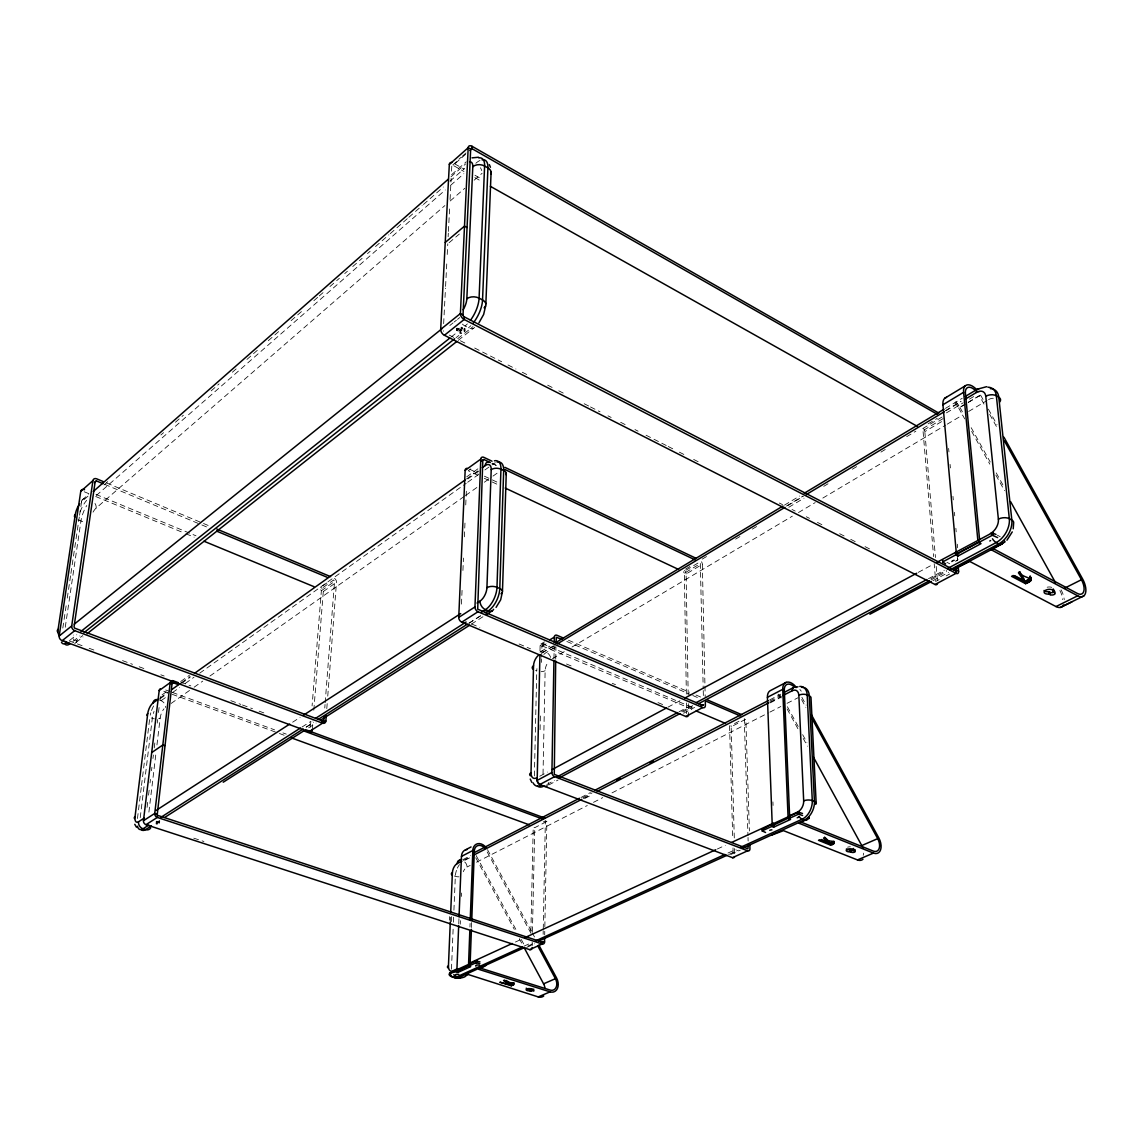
<?xml version="1.0" encoding="UTF-8"?>
<svg xmlns="http://www.w3.org/2000/svg" width="1143" height="1143" viewBox="0 0 1143 1143"><rect width="100%" height="100%" fill="white"/><g stroke="black" fill="none" stroke-linecap="round" stroke-linejoin="round"><path stroke-width="0.75" stroke-dasharray="5 3.75" d="M553.969 658.482L554.198 646.009M555.727 659.225L555.955 646.752M543.154 934.36L543.211 930.816M543.254 929.045L545.354 820.917L546.854 821.46L544.782 929.559M544.682 934.874L544.754 931.331M540.082 729.705L540.425 713.761M541.511 662.397L541.596 658.854M541.625 657.082L541.925 646.109L545.668 643.738M543.025 774.011L545.125 670.67A8.973 4.886 -67.3 0 1 547.583 663.011M530.895 931.245L533.238 827.146L534.738 827.689L546.854 821.46A2.9 2.043 62.9 0 0 546.697 820.403M534.381 775.926L536.753 670.97A14.973 8.115 -67.3 0 1 536.939 668.641M532.124 945.861L532.195 942.332M532.424 931.745L534.738 827.689M539.996 651.024L540.11 645.709A3.372 2.272 58.9 0 1 542.782 643.909L694.53 708.403M469.959 927.03L470.087 923.458M471.488 927.516L471.673 922.187M458.757 923.715L458.972 918.4M460.258 924.201L460.4 920.658M461.458 896.426L461.586 893.026M461.472 604.118L462.158 588.174M462.929 570.471L463.458 558.07M464.372 536.824L464.987 522.665M465.744 504.949L466.344 490.79M449.47 920.201L449.628 916.643M450.285 922.244L450.571 915.343M451.414 921.558L451.642 916.415M451.471 969.178L453.2 927.387M453.414 922.215L453.628 917.072M453.914 910.228L455.328 876.31A12.487 6.715 -71.1 0 1 456.571 870.137M443.655 323.64L445.484 288.165M445.584 286.393L446.87 261.561M447.227 254.475L447.785 243.83M448.142 236.73L448.327 233.186M448.413 231.415L449.699 206.612M450.071 199.511L451.156 178.251M451.528 171.164L451.799 165.835M324.769 708.003L325.041 704.488M325.169 702.716L334.556 581.387L333.656 579.987L320.483 589.359L321.369 590.745L312.082 705.917M326.798 708.603L327.212 703.259M327.755 696.144L336.499 582.201A3.543 2.557 54.1 0 0 333.813 577.987L331.599 579.558M310.367 727.177L310.796 721.862M312.239 729.691L312.953 720.847M313.811 710.217L323.312 591.545A3.515 2.557 54 0 0 320.64 587.373M148.904 812.13L155.934 753.437M156.948 744.965L160.163 718.061A8.572 3.515 -69.5 0 1 164.02 708.803M140.232 817.616L152.319 718.318A14.316 5.829 -69.5 0 1 154.048 711.389M147.076 807.372L147.704 802.129M148.547 795.157L149.176 789.913M150.019 782.926L150.447 779.44M151.49 770.711L151.919 767.224M152.962 758.495L153.376 754.994M154.234 747.936L154.876 742.621M157.22 723.119L157.648 719.576M158.491 712.489L159.134 707.174M159.991 700.087L160.42 696.544M137.46 818.531L141.303 787.127M141.518 785.398L149.833 717.433L152.319 718.318A5.772 2.643 6.4 0 0 154.434 718.847M62.822 628.064L66.223 605.147M67.266 598.103L70.666 575.186M70.923 573.415L79.296 517.007M79.567 515.25L81.91 499.391M65.251 627.25L80.953 520.979A16.688 5.915 -67.7 0 1 86.739 505.506M452.842 164.921L458.057 160.306M458.957 159.22L461.315 157.134M462.486 156.091L466.044 152.948M465.644 154.276L453.099 165.364L463.972 171.479M82.11 500.062L88.74 494.233M451.599 174.693L466.23 161.806M87.968 496.176L81.353 502.006A6.787 5.129 46.3 0 1 85.768 498.391M451.014 176.765L465.615 163.935M103.999 484.946L109.299 480.289M160.906 434.969L163.549 432.654M175.436 422.224L183.366 415.266M211.155 390.863L219.113 383.877M232.372 372.232L237.687 367.575M246.959 359.416L257.575 350.101M268.291 340.7L279.021 331.284M291.094 320.683L301.823 311.267M313.882 300.666L317.911 297.137M319.254 295.951L324.612 291.251M329.97 286.536L335.328 281.835M336.671 280.664L339.357 278.306M344.715 273.606L347.386 271.248M352.744 266.548L358.102 261.847M359.445 260.675L362.117 258.318M367.474 253.617L370.161 251.26M375.518 246.559L388.906 234.801M390.249 233.629L395.607 228.929M396.935 227.757L407.537 218.442M408.865 217.284L414.166 212.627M415.495 211.455L422.124 205.64M423.453 204.468L428.754 199.811M430.082 198.653L443.341 187.009M449.985 181.18L464.572 168.378M96.355 495.476L445.299 189.981M450.599 185.337L463.872 173.722M93.054 512.135A9.987 3.572 -67.7 0 1 96.141 508.064L444.856 205.597M450.185 200.982L464.815 188.281M474.145 180.194L482.132 173.265M449.07 242.745L459.343 234.044M449.828 325.498L453.114 322.855M454.214 321.983L456.4 320.226M457.5 319.34L459.715 317.568M69.809 640.294L76.795 634.751M451.214 336.999L458.129 331.499M72.909 641.437L79.896 635.908M456.057 337.656L458.829 335.471M74.724 643.523A6.972 5.544 48 0 0 77.138 639.98L82.725 635.551M457.729 338.699L472.959 326.641M76.11 642.423L83.053 636.937M458.214 340.357L473.502 328.27M470.83 468.873L468.244 470.73L477.888 475.245M162.063 694.858L167.807 690.743M180.737 681.485L189.367 675.313M466.701 476.831L478.26 468.573M160.149 697.902L167.292 692.787M181.594 682.571L190.181 676.427M466.501 478.96L477.988 470.759M160.006 698.787L167.164 693.672M181.466 683.457L190.052 677.328M467.844 478.946L479.331 470.73M165.349 697.644L161.049 700.702A14.316 5.829 -69.5 0 0 159.777 701.788M172.507 692.544L179.68 687.443M185.409 683.357L193.996 677.227M199.725 673.156L466.23 483.275M467.673 482.246L479.16 474.059M484.903 469.959L493.533 463.815A17.288 8.515 -65.1 0 1 495.362 462.729M322.826 585.816L329.398 581.13M321.369 590.745L334.556 581.387M323.312 591.545L336.499 582.201M171.15 703.431L192.696 688.215M194.124 687.2L202.74 681.114M209.926 676.042L464.172 496.462M465.615 495.448L477.131 487.304M484.332 482.217L491.533 477.131M492.976 476.117L498.734 472.045M292.637 722.19L300.109 717.361M302.066 727.005L311.053 721.262M306.267 727.048L312.253 723.219M468.916 623.221L480.817 615.62M306.124 727.177L313.611 722.39M468.801 623.335L480.717 615.72M308.681 727.777L316.111 723.033M471.345 624.135L483.332 616.506M540.925 643.98L544.468 641.837M540.11 645.709L544.84 642.852M541.853 646.452L547.468 642.995M540.796 651.581L549.854 646.124M784.498 505.106L799.657 496.005M945.49 408.351L962.22 398.293M553.112 646.052L544.097 651.453A14.988 8.115 -67.3 0 0 542.468 652.624M786.441 506.035L803.158 495.991M945.532 410.566L960.82 401.393M542.354 652.867L554.369 645.666M787.97 505.52L803.2 496.391M945.804 410.851L961.106 401.664M555.427 647.038L546.425 652.424A14.973 8.115 -67.3 0 0 543.182 655.139M685.557 569.1L691.629 565.471M702.245 559.113L708.317 555.469M735.621 539.125L741.678 535.481M752.323 529.109L758.409 525.466M788.827 507.249L804.043 498.148M823.746 486.346L829.775 482.732M852.349 469.216L858.379 465.601M880.953 452.085L886.968 448.47M906.685 436.669L915.857 431.182M928.087 423.853L937.26 418.367M946.433 412.866L963.249 402.793M969.364 399.136L975.479 395.478M686.143 570.128L699.673 562.027L700.302 562.627L703.202 688.786M942.089 417.009L922.03 429.011L923.015 430.597L933.602 556.598M954.819 402.879A12.116 6.272 59.2 0 1 958.691 407.994L965.521 403.908M968.278 402.265L979.322 395.664L984.509 405.022M955.762 401.707A14.816 7.658 59.2 0 1 959.963 407.422L965.421 404.151M968.164 402.522L980.58 395.107A14.945 7.601 59.2 0 0 978.608 392.035M686.357 694.058L684.357 573.157L700.573 563.47M943.089 418.609L923.015 430.597L924.83 431.611L935.46 557.555M688.186 694.83L686.114 573.986L702.345 564.313A3.6 2.229 59.2 0 0 701.516 561.784M941.532 421.653L924.83 431.611A3.972 2.1 59.2 0 0 922.901 427.682M552.44 658.654L564.485 651.51M572 647.038L792.342 516.165M798.443 512.55L815.202 502.591M822.831 498.062L945.675 425.096M947.204 424.182L962.52 415.08M968.65 411.451L987.038 400.521M539.753 776.226L547.497 772.054M667.898 707.203L680.228 700.573M918.243 572.372L932.388 564.771M679.056 711.775L689.858 706.003M928.502 578.672L944.247 570.271M681.714 711.517L692.729 705.645M930.773 578.758L946.49 570.386M546.84 784.512L554.612 780.369M683.043 711.975L692.315 707.046M931.016 579.944L946.761 571.557M548.711 784.998L558.113 779.997M683.614 713.261L694.63 707.403M932.859 580.73L948.59 572.372M939.175 579.601L935.688 581.444L934.202 563.699M946.161 575.886L949.676 574.015M581.001 797.457L590.402 792.585M769.739 699.859L780.74 694.172M462.872 859.65L470.716 855.593M582.83 797.685L592.088 792.913M769.753 701.145L780.626 695.515M463.444 860.393L469.73 857.15M583.359 798.514L591.074 794.528M770.453 701.973L781.355 696.358M469.559 857.907L463.272 861.15A4.972 3.658 63.4 0 1 467.03 867.037A7.487 4.029 -71.1 0 0 463.286 871.695M584.845 798.457L592.56 794.485M770.268 702.845L781.155 697.23M543.325 821.96L545.354 820.917M734.492 723.59L741.836 719.819M734.292 837.948L731.177 726.734L745.822 719.204L749.394 830.975M467.03 867.037L470.187 865.422M476.474 862.208L587.288 805.529M593.474 802.357L602.747 797.614M612.019 792.871L768.367 712.903M769.925 712.103L780.826 706.517M787.056 703.331L797.971 697.759M957.191 560.584L955.434 561.27M515.407 942.032L520.194 939.817M717.333 849.006L725.305 845.334M524.094 946.118L530.581 943.175M727.948 853.035L736.092 849.349M527.852 946.047L534.252 943.132M728.634 854.535L738.221 850.163M526.566 947.49L534.667 943.804M730.648 854.564L740.264 850.192M542.125 645.881L694.558 710.289M193.767 838.162L203.94 841.491M454.342 875.981L455.328 876.31A4.958 2.029 2.2 0 0 459 876.824M159.82 700.259L161.049 700.702A5.715 4.529 52.7 0 1 165.406 707.488M163.778 691.244L170.478 693.687M172.164 694.301L277.749 732.892M279.435 733.506L284.45 735.349M165.678 689.972L170.707 691.815M172.379 692.429L274.563 729.834M282.95 732.906L286.293 734.135M69.18 640.894L82.51 645.824M89.168 648.295L94.169 650.138M122.501 660.611L132.502 664.312M139.16 666.783L144.161 668.626M160.82 674.799L164.163 676.027M180.823 682.185L190.824 685.886M230.815 700.673L240.816 704.374M242.473 704.988L252.474 708.689M259.132 711.16L264.133 713.003M77.995 519.794L80.953 520.979A6.801 3.572 9 0 0 83.453 521.694M96.012 494.433L196.024 535.81M84.225 491.761L89.154 493.79M95.712 496.505L184.309 533.095M185.952 533.781L194.153 537.167M535.581 670.484L536.753 670.97M104.699 484.375L200.239 524.266M201.882 524.966L206.826 527.023M106.642 482.989L208.698 525.666M471.688 624.007L479.86 627.45M519.079 643.995L530.523 648.824M566.485 663.997L571.386 666.055M612.234 683.3L615.505 684.671M657.997 702.602L662.911 704.659M566.814 641.466L691.144 694.815M692.772 695.515L699.316 698.33M568.471 640.223L689.472 692.229M696.016 695.03L700.916 697.144M484.303 478.274L498.762 485.046M469.944 469.373L477.974 473.145M484.389 476.174L498.834 482.96M492.176 463.172L493.533 463.815A6.901 4.529 55 0 1 495.591 465.23M491.933 463.329L496.762 465.615M449.299 335.113L454.057 337.528M460.4 340.757L466.744 343.986M474.688 348.029L481.032 351.258M482.617 352.058L501.663 361.745M508.006 364.974L515.936 369.018M522.28 372.247L527.052 374.661M547.668 385.162L552.44 387.591M558.784 390.82L563.542 393.235M584.173 403.736L588.931 406.151M590.517 406.965L600.032 411.809M607.976 415.838L611.148 417.452M620.663 422.296L625.421 424.725M634.951 429.568L638.123 431.182M646.052 435.212L652.396 438.441M653.996 439.255L666.683 445.713M668.269 446.513L673.027 448.942M679.385 452.171L684.143 454.585M693.658 459.429L698.416 461.858M779.34 503.02L782.526 504.634M792.042 509.478L795.214 511.092M806.315 516.75L809.501 518.365M817.431 522.394L823.774 525.637M839.648 533.71L844.406 536.124M850.749 539.353L855.507 541.782M865.037 546.625L869.794 549.04M462.415 324.098A8.815 5.544 52.5 0 0 465.044 325.998L468.516 327.77A8.801 5.529 52.5 0 0 475.088 326.812M946.89 562.299L949.719 563.77M997.396 535.21L1000.225 536.739M474.845 177.594L481.046 181.08M454.771 163.906L464.087 169.135M474.945 175.25L481.16 178.751M683.457 571.729L684.357 573.157M957.548 558.527L958.005 559.799M980.58 395.107L984.037 401.336M988.352 409.123L997.01 424.71M989.695 414.38L997.496 428.411M959.963 407.422L962.549 412.109M971.193 427.696L990.195 461.986M996.239 472.888L1003.154 485.361M958.691 407.994L964.735 418.909M971.664 431.397L989.824 464.158M995.867 475.074L1004.526 490.676M801.9 697.33L806.158 705.145M801.6 699.559L805.886 707.374M787.398 706.717L798.414 726.891M802.657 734.649L806.901 742.393M787.098 708.946L798.971 730.677M803.215 738.435L807.458 746.193M487.518 849.678L531.295 931.016M532.138 932.574L534.667 937.274M487.189 851.921L531.824 934.86M476.145 855.55L517.122 931.745M521.308 939.517L523.808 944.175M475.788 857.779L514.293 929.345M519.308 938.689L522.665 944.904M729.563 725.705L732.749 839.105M948.619 448.413L948.947 451.956M950.076 464.387L950.39 467.93M952.976 496.333L953.291 499.877M954.419 512.293L954.748 515.85M955.862 528.266L956.191 531.824M957.32 544.239L957.634 547.783M957.334 557.141L957.648 560.67M936.217 566.428L937.56 582.401M772.925 801.915L773.068 805.444M744.279 718.547L747.965 835.676M748.022 837.462L748.136 841.005M734.578 848.549L734.778 855.607M733.006 847.935L733.192 855.007M702.345 564.313L704.917 684.286M704.96 686.043L705.188 696.63M703.245 690.543L703.359 695.844M688.329 703.717L688.515 714.389M686.514 702.945L686.686 713.618M470.83 325.684A21.903 9.93 -63.5 0 1 468.516 327.77M467.358 323.898A21.931 9.901 -63.5 0 1 465.044 325.998M77.138 639.98A10.316 3.786 -68.8 0 1 73.452 635.037M94.983 503.449A6.787 5.115 46.4 0 1 96.141 508.064M480.389 167.735A8.487 5.015 51.1 0 1 481.732 170.578M475.817 163.263A21.246 9.101 -62.4 0 1 480.117 160.406M80.096 511.921A16.702 5.901 -67.7 0 1 86.654 500.348M443.37 331.284A1.643 1.043 52.2 0 1 443.298 330.727M160.163 718.061A5.772 2.643 6.4 0 1 158.677 718.704M150.219 715.189A14.33 5.829 -69.5 0 1 150.79 712.846M151.562 710.503A14.33 5.829 -69.5 0 1 154.762 704.059M684.443 570.414A3.572 2.229 59.2 0 1 686.114 573.986M956.205 560.299A3.329 1.729 -5.6 0 1 957.091 560.527M1047.159 587.216A4.701 2.357 -6.7 0 1 1051.746 587.373M1059.861 590.531A12.216 6.301 62 0 1 1062.49 599.604M1061.047 589.802A14.916 7.701 62 0 1 1064.219 599.761M548.626 782.455A6.172 4.315 61.9 0 1 548.226 784.427M545.125 670.67A5.972 2.943 1.2 0 1 541.125 671.684M988.566 399.621A11.187 7.101 -57.3 0 1 993.71 398.35M550.626 657.425A5.972 4.043 59.2 0 0 546.425 652.424L544.097 651.453A5.986 4.058 59.1 0 0 539.753 652.839M730.963 725.605A3.172 2.015 62.3 0 1 731.177 726.734M457.371 868.137A12.487 6.715 -71.1 0 1 459.472 864.594M799.857 689.515A5.844 3.558 62.2 0 1 801.257 691.215M847.62 847.177A3.686 1.529 -2.4 0 1 850.378 846.806M863.622 853.149A9.844 6.001 65.3 0 1 863.208 855.293M777.983 694.087A9.744 6.001 62.2 0 1 781.155 698.073"/><path stroke-width="1.5" d="M749.837 845.177L749.951 848.72A3.315 2.129 64.9 0 1 747.665 850.806L554.569 776.668A3.515 2.443 61.9 0 1 551.912 772.482L553.941 660.268M554.255 642.452L554.355 637.108A3.386 2.272 58.9 0 1 557.027 635.308L563.57 638.123M555.698 660.997L554.269 774.354L747.908 848.835L748.251 844.563M556.012 643.195L556.37 637.28L561.899 639.366M178.137 684.571L173.122 682.714L172.079 683.314L157.177 815.202L542.225 942.132L542.182 943.989L529.709 949.647L146.004 824.675A3.329 2.729 56 0 1 143.461 820.703L159.191 690.543A3.229 2.543 52.4 0 1 160.249 688.843M178.365 682.685L173.35 680.828A3.258 2.557 52.5 0 0 170.193 682.614L154.734 813.43A3.358 2.743 56.1 0 0 157.305 817.431L542.182 943.989A3 2.157 66.2 0 0 544.554 941.961L544.625 938.417M530.038 990.852A3.143 1.143 1.3 0 1 526.151 989.838A3.143 1.143 1.3 0 1 529.066 988.581A3.143 1.143 1.3 0 1 532.395 989.838L534.052 990.795L530.038 990.852L530.066 989.081A3.143 1.143 1.3 0 1 526.237 988.166M531.009 991.167L531.052 989.381L530.066 989.081M747.665 850.806L732.477 857.679L539.825 784.541A3.486 2.443 61.9 0 1 537.181 780.398L539.925 654.568M530.423 775.811A6.144 2.772 1.3 0 1 531.024 772.754L533.524 665.84A9.001 4.858 -67.3 0 1 539.353 654.668M506.106 980.408L509.864 982.866L509.821 984.652L499.848 982.194L511.321 985.78L513.65 984.695L513.793 982.837M511.321 985.78L511.364 983.994L513.693 982.909M512.364 985.323L512.421 983.537M512.521 985.252L512.578 983.466M512.878 985.095L512.921 983.309M513.05 985.023L513.093 983.237M513.307 984.909L513.536 983.009M502.477 591.102L506.263 473.202M538.867 945.09L556.555 977.937A10.43 7.501 67.4 0 1 557.398 988.566A10.43 7.501 67.4 0 1 550.083 991.853L478.96 969.407L486.075 965.364M477.045 603.033L480.017 601.104A10.716 5.429 -66.7 0 0 486.918 587.688L491.219 469.63A10.401 5.086 -65.1 0 0 485.175 465.615L482.303 467.673M476.017 960.949L468.944 964.206L468.887 966.021L475.959 962.777L476.017 960.949L479.989 961.906M479.931 963.72L476.86 962.749L476.931 960.934M468.887 966.021L470.673 966.592L458.229 972.293L456.443 971.736C437.14 975.079 463.529 981.951 466.615 974.908L466.644 974.307M543.739 995.996A10.373 7.501 67.5 0 1 538.224 996.91L467.544 974.293M469.83 930.588L468.559 964.392L456.9 969.764L458.686 925.487M470.23 919.901L472.831 850.506A10.33 7.515 63.2 0 1 477.645 843.705A10.33 7.515 63.2 0 1 486.146 847.592M470.087 964.878L471.416 929.302M471.745 920.401L474.316 851.035A8.458 6.144 63.2 0 1 478.174 845.491A8.458 6.144 63.2 0 1 485.075 848.463M485.861 303.767L491.104 171.864M705.302 701.916L705.374 705.445A3.743 2.386 61.7 0 1 702.688 707.56L478.017 611.734A4.029 2.772 57.2 0 1 474.959 606.933L480.789 459.1A3.886 2.543 54.7 0 1 483.96 457.386L492.019 461.215M455.671 974.765L455.643 975.365A2.229 0.829 2 0 1 456.171 974.436A2.229 0.829 2 0 1 458.786 974.408M456.443 971.736L456.514 969.936L458.3 970.493L469.187 965.492M459.043 916.629L461.458 856.407A10.273 7.515 63.3 0 1 467.23 849.492M458.229 972.293L458.3 970.493M448.127 967.95A5.072 1.886 2.1 0 1 448.442 965.864L450.285 922.244M450.728 911.914L452.385 872.752A7.501 4.015 -71.1 0 1 457.157 863.622A4.972 3.658 63.3 0 1 459.772 860.279M449.513 974.922L449.585 973.122L456.514 969.936M449.628 975.25L449.585 973.122M702.688 707.56L685.829 716.49L461.786 622.149A3.986 2.772 57.2 0 1 458.743 617.391L465.158 470.359A3.843 2.557 54.6 0 1 467.158 468.316M956.42 566.742L956.248 571.071L464.272 316.882A1.672 1.043 52.4 0 1 463.029 314.911L470.673 149.133L468.187 147.718L449.328 164.449L440.684 329.398A4.943 3.143 52.2 0 0 444.398 335.27L935.045 584.487A4.143 2.286 61.2 0 0 937.46 583.63M464.272 316.882L464.158 319.483L444.398 335.27M958.12 565.956L958.606 571.243A4.186 2.272 61.2 0 1 956.105 573.329L464.158 319.483A5.001 3.143 52.4 0 1 460.4 313.553L468.187 147.718A4.801 2.815 50.9 0 1 472.088 146.318L471.973 148.661L469.859 150.533M463.172 309.782A13.187 5.915 -63.6 0 0 466.83 298.794L472.802 166.721A12.787 5.429 -62.4 0 0 470.002 161.806M461.372 327.541L462.472 328.67M1013.212 528.823L1013.641 522.923A7.772 4.115 -6.7 0 0 1011.826 520.065L998.782 397.235A18.688 11.816 -57.4 0 0 990.352 388.649M103.041 483.689L96.455 480.946L95.183 481.517L74.052 626.821L74.624 628.136L322.712 721.004L323.712 720.69L324.083 716.79M103.341 481.617L96.755 478.86A3.858 2.886 46.2 0 0 92.94 480.574L80.739 491.419L59.179 636.008A3.943 3.143 47.7 0 0 62.179 640.68L308.953 731.791L322.555 723.162A3.658 2.757 57.1 0 0 325.841 721.062L326.255 715.718M456.986 330.284L457.129 328.727L456.986 330.284L459 328.57M157.534 815.402L157.305 817.431L146.004 824.675M173.35 680.828L173.122 682.714L171.279 684.043M134.474 818.531A5.929 2.472 5.9 0 1 135.045 816.702L147.733 713.618A8.615 3.486 -69.4 0 1 152.991 703.002A5.729 4.529 52.6 0 1 156.634 699.502M159.348 820.888L159.12 822.903L158.663 822.203M322.555 723.162L74.724 630.65A3.972 3.143 48 0 1 71.709 625.95L92.94 480.574M57.593 631.879A7.029 3.386 8.2 0 1 58.107 629.336L75.267 514.579A10.03 3.515 -67.7 0 1 79.796 503.734M502.263 592.545L500.663 599.818L496.062 607.39M485.632 305.938L483.646 314.454L478.96 322.797M544.554 941.961L542.225 942.132M1030.743 577.715L1025.357 581.358L1014.47 575.629M1024.328 581.344L1013.227 575.5L1011.598 576.343L1025.614 583.702C1040.216 577.372 1020.313 578.587 1020.199 571.9L1018.427 572.814L1024.328 581.344L1024.071 579.001L1019.156 571.886M1012.255 531.909L1006.954 540.21M464.287 329.37L464.644 328.655L464.529 331.256L464.529 330.498M94.398 482.76L96.455 480.946M93.255 491.519L448.37 179.108M445.241 242.459L464.501 226.128L467.058 227.514M59.179 636.008L71.709 625.95M440.684 329.398L460.4 313.553L463.029 314.911M74.224 624.207L441.855 328.813M62.179 640.68L74.724 630.65M80.967 631.422L449.828 338.099M459.515 330.398L462.286 328.198M84.082 632.579L454.671 338.757M87.225 633.636L456.829 341.457M833.847 841.448L828.218 840.862L824.817 837.548L823.517 838.119L829.218 843.591L829.104 841.591L824.56 837.205M829.218 843.591L819.702 839.819L818.517 840.348L830.518 845.12C835.276 844.834 834.976 839.691 830.404 843.105L821.417 839.534M513.65 984.695C513.993 980.965 505.292 984.28 504.506 980.122L503.534 980.551L509.821 984.652M1003.925 437.183L1082.621 578.987A15.045 7.644 62 0 1 1085.507 593.16A15.045 7.644 62 0 1 1077.706 595.803L991.138 549.726L1004.611 542.153L1004.683 541.025M159.191 690.543L170.193 682.614L172.079 683.314M465.158 470.359L480.789 459.1M481.26 461.386L483.889 459.5L490.318 462.558M152.991 703.002L158.72 698.916M171.579 689.715L180.165 683.585M194.467 673.37L465.058 479.989M151.69 752.594L162.82 744.979L164.735 745.65M793.285 686.157A9.816 5.986 62.1 0 0 784.298 690.058L789.67 817.516L773.54 825.16L771.668 824.417L762.281 829.204M811.287 714.504L878.781 837.862A12.13 7.315 65.2 0 1 880.581 849.863A12.13 7.315 65.2 0 1 873.466 853.078L799.228 823.317L809.044 818.102M135.045 816.702A8.873 3.658 -70.6 0 0 138.489 821.788L144.347 818.017M156.048 810.458L289.679 724.091M303.095 715.432L460.715 613.577M143.461 820.703L154.734 813.43L156.677 814.073M458.743 617.391L474.959 606.933M461.786 622.149L478.017 611.734M148.876 825.046L143.004 828.804A14.773 6.115 -70.6 0 1 137.417 826.26M160.591 817.531L300.566 727.962M315.539 718.375L466.101 622.035M480.974 612.519L485.446 609.662A17.817 9.087 -66.6 0 0 496.976 587.302L500.948 469.201A17.302 8.501 -65.1 0 0 494.405 460.8M151.447 825.889L145.575 829.632A14.759 6.129 -70.6 0 1 141.203 829.561M164.649 817.459L303.266 728.963M318.254 719.39L467.416 624.178M485.289 612.762L488.261 610.862A7.144 4.886 57.3 0 0 493.605 609.319M223.228 782.212L304.209 730.62M320.583 720.19L469.844 625.092M486.318 614.591L492.319 610.776M321.54 721.762L323.812 720.304M323.555 722.519L325.841 721.062M944.818 398.207L965.406 385.734M549.583 639.994L554.355 637.108M978.222 542.311L958.12 553.112L956.234 552.126L942.932 404.765L963.592 392.32A14.945 7.601 59.2 0 1 976.351 389.334M555.912 642.495L782.984 506.02M804.215 493.262L943.975 409.265M965.264 396.464L977.436 389.163L986.695 386.677M557.37 643.866L784.927 507.349M806.244 494.562L944.261 411.766M965.706 398.907L976.422 392.478A7.301 3.7 59.2 0 1 978.879 388.82M552.14 769.539L666.369 708.031M684.843 698.073L916.686 573.229M937.103 562.227L977.865 540.468L963.592 392.32M995.982 534.453L992.11 532.852L978.594 540.082L978.822 542.468L981.037 543.639L957.934 556.041L955.734 554.884L942.704 561.927L945.675 563.928M955.734 554.884L955.519 552.512L957.72 553.669L979.265 542.082M978.822 542.468L992.338 535.253L997.639 537.61M537.181 780.398L551.912 772.482M539.825 784.541L554.569 776.668M556.87 776.969L677.513 712.589M696.03 702.716L926.93 579.515M947.39 568.585L996.21 542.554A19.174 12.759 -59 0 0 1009.326 518.693L996.353 395.792A18.702 11.801 -57.4 0 0 987.923 387.22M559.27 777.883L679.956 713.618M698.487 703.759L929.445 580.787M949.904 569.886L998.725 543.897A7.587 3.986 61 0 0 1002.954 542.439M954.819 568.442L969.65 561.399L1055.989 606.562A14.916 7.701 62 0 0 1063.433 604.947M869.923 614.205L931.288 581.573M953.305 569.857L1002.082 543.925M700.716 706.174L703.545 704.674L702.645 705.374L477.703 609.176L482.817 460.072L483.889 459.5M935.045 584.487L956.105 573.329L955.905 570.971M786.184 682.357L770.896 690.329A11.916 7.344 62.2 0 0 767.41 697.316L772.197 824.174L773.797 824.817M465.415 849.892L471.059 846.949M767.41 697.316L782.741 689.358A12.002 7.315 62.1 0 1 787.056 682.128A12.002 7.315 62.1 0 1 796.042 687.086M461.458 856.407L472.831 850.506M458.443 860.822L461.601 859.193M474.188 852.678L579.43 798.257M595.103 790.156L768.167 700.673M783.884 692.544L793.299 687.657M616.806 780.14L619.977 778.497M650.053 762.967L653.21 761.338M457.157 863.622L461.872 861.193M474.445 854.707L581.816 799.314M597.246 791.342L768.896 702.774M782.912 695.544L792.242 690.729A5.844 3.558 62.2 0 1 796.185 687.486A14.63 9.315 -65.7 0 1 797.985 686.757M1060.447 607.419L1083.864 595.86M1064.162 588.388L1081.449 579.715L1004.411 440.898M1055.989 606.562L1077.706 595.803M1062.176 606.576L1071.905 601.89M457.557 968.678L452.728 970.907A7.715 4.186 -72.7 0 1 448.442 965.864M468.83 963.478L512.221 943.489M524.98 937.617L715.747 849.735M731.677 842.391L773.482 823.131M789.57 815.731L797.614 812.016A9.03 5.901 -68 0 0 803.686 800.886L798.843 695.215A8.787 5.586 -65.7 0 0 792.242 690.729M772.197 824.174L788.056 816.874L789.67 817.516M802.515 813.459L798.228 812.202L788.584 816.631L788.67 818.674L790.556 819.417L773.625 827.189L771.739 826.446L762.181 830.875L765.553 832.49M468.63 965.549L458.429 970.236L456.9 969.764M788.67 818.674L798.557 814.159L802.615 815.516M522.594 946.833L456.6 976.951A12.844 6.987 -72.7 0 1 450.213 974.022M535.381 940.989L724.919 854.464M740.921 847.149L802.143 819.202A15.03 9.844 -68 0 0 812.287 800.643L807.201 694.93A14.63 9.315 -65.7 0 0 799.771 686.429M524.666 947.504L458.643 977.594A12.83 7.001 -72.7 0 1 453.814 977.036M539.039 940.946L727.034 855.264M743.05 847.963L804.286 820.06A6.058 3.772 64.5 0 0 808.087 818.288M862.979 859.236A12.044 7.329 65.3 0 1 857.479 859.922L783.498 830.647L771.968 835.004M540.925 942.404L543.011 941.461M813.402 757.066L861.765 845.549L877.695 838.648L811.016 716.747M544.925 988.295A8.487 6.144 67.5 0 0 543.582 983.809L555.412 978.694L537.724 945.818M533.881 989.238L531.052 989.381M857.479 859.922L873.466 853.078M538.224 996.91L550.083 991.853M475.959 962.777L476.86 962.749M466.615 974.908L467.516 974.893M472.002 157.863L478.488 157.248M157.477 821.76L156.662 821.731L156.42 823.746L157.234 823.76M461.501 330.57L460.315 330.527L460.186 333.113L461.386 333.156M156.562 821.56L157.377 821.688M479.274 967.764L550.126 990.067A8.544 6.144 67.4 0 0 556.098 987.395A8.544 6.144 67.4 0 0 555.412 978.694M291.165 737.792L529.166 824.775M305.481 729.648L544.668 818.017M64.722 641.18A6.987 5.544 47.9 0 0 67.023 642.509L70.109 643.652A17.231 6.287 -68.8 0 1 65.308 644.395M303.652 730.863L542.954 819.145M854.593 850.863L853.564 850.463A3.7 1.529 -2.4 0 0 850.178 848.792A3.7 1.529 -2.4 0 0 846.234 850.506A3.7 1.529 -2.4 0 0 850.363 851.835L851.392 852.249A2.215 0.914 -2.4 0 0 854.521 852.164A2.215 0.914 -2.4 0 0 854.593 850.863L854.507 849.535M846.377 849.02A3.686 1.529 -2.4 0 0 850.249 849.849L851.278 850.249A2.215 0.914 -2.4 0 0 854.993 849.749M800.943 822.046L873.338 851.092A9.916 5.986 65.2 0 0 879.167 848.463A9.916 5.986 65.2 0 0 877.695 838.648M203.997 541.239L313.925 586.645M216.699 531.152L327.069 577.229M216.927 529.109L330.527 576.615M696.187 710.975L725.576 723.448M705.86 701.13L740.207 715.875M707.46 699.959L741.793 714.704M505.192 488.061L678.642 569.471M504.82 469.444L694.83 559.741M504.892 467.344L696.401 558.47M956.734 570.271L958.606 571.243M1044.059 590.46A4.701 2.357 -6.7 0 0 1048.731 591.717L1049.917 592.345A2.815 1.414 -6.7 0 0 1054.703 591.517M1054.518 592.503L1053.332 591.874A4.701 2.357 -6.7 0 0 1049.474 589.302A4.701 2.357 -6.7 0 0 1044.116 591.988A4.701 2.357 -6.7 0 0 1048.988 594.046L1050.188 594.674A2.815 1.414 -6.7 0 0 1054.132 594.531A2.815 1.414 -6.7 0 0 1054.518 592.503L1054.26 590.159M992.653 548.34L1077.42 593.474A12.316 6.258 62 0 0 1083.807 591.317A12.316 6.258 62 0 0 1081.449 579.715M490.361 186.323L917.372 426.396M937.446 414.352L471.973 148.661A1.6 0.943 50.9 0 0 470.673 149.133M472.088 146.318L938.789 413.066M942.646 560.099L942.846 562.47M458.2 329.798L457.114 328.441M136.474 827.218L134.774 824.317M1010.569 501.606L1055.546 582.73M524.337 948.018L543.582 983.809M531.824 782.369L530.238 779.069M489.361 164.635L490.447 167.264M1053.332 591.874L1053.06 589.531A4.701 2.357 -6.7 0 0 1053.203 588.902M1049.917 592.345L1050.188 594.674M1048.731 591.717L1048.988 594.046M1030.772 577.258L1030.915 580.301M1030.314 576.329L1030.715 580.658M1030.086 576.115L1030.572 580.83M1030.2 578.615L1030.329 581.087M1029.886 578.887L1030.143 581.23M1029.7 579.044L1029.957 581.387M1029.372 579.258L1029.614 581.616M1029 579.487L1029.257 581.83M1028.543 579.744L1028.8 582.087M1028.214 579.901L1028.471 582.258M1027.571 580.23L1027.828 582.573M1027.286 580.373L1027.543 582.73M1025.357 581.358L1025.614 583.702M1004.526 541.353L1004.611 542.153M976.422 392.478A11.244 7.072 -57.5 0 1 985.78 396.292L998.382 519.136A11.53 7.644 -59.1 0 1 990.51 533.467M993.138 532.924L993.381 535.324M991.767 532.981L992.01 535.381M979.594 539.71L965.421 393.378A12.23 6.229 59.2 0 1 975.422 390.492M969.578 560.613L969.65 561.399M968.235 560.67L968.307 561.456M957.72 553.669L957.934 556.041M955.434 567.485L955.505 568.271M853.45 848.463L853.564 850.463M851.278 850.249L851.392 852.249M850.249 849.849L850.363 851.835M833.933 841.362L833.833 843.548M833.59 841.634L833.69 843.648M833.347 841.777L833.461 843.791M833.09 841.92L833.19 843.92M832.747 842.077L832.847 844.091M832.518 842.191L832.618 844.191M832.033 842.391L832.147 844.406M831.818 842.491L831.933 844.491M830.404 843.105L830.518 845.12M816.173 803.343L811.001 697.801A5.901 2.815 -2.5 0 0 809.287 695.858A14.616 9.33 -65.7 0 0 801.843 687.357M809.015 817.431L809.044 818.574M799.3 812.159L799.386 814.216M799.371 822.617L799.386 823.417M798.228 812.202L798.314 814.245M782.741 689.358L788.056 816.874M773.54 825.16L773.625 827.189M771.668 824.417L771.739 826.446M762.267 828.761L762.352 831.218M67.023 642.509A17.245 6.272 -68.8 0 1 61.479 642.237M473.102 323.14A21.903 9.93 -63.5 0 0 482.546 299.952L487.918 167.907A21.246 9.101 -62.4 0 0 482.089 159.806M470.359 320.397A21.931 9.901 -63.5 0 0 479.088 298.137L484.603 166.021A21.274 9.087 -62.4 0 0 478.774 157.92M484.118 307.824A8.715 5.572 2.9 0 0 482.546 299.952L479.088 298.137A8.73 5.586 3 0 0 466.83 298.794M490.861 174.122A8.387 5.801 3.2 0 0 487.918 167.907L484.603 166.021A8.401 5.815 3.3 0 0 472.802 166.721M60.25 635.051A10.373 3.743 -68.8 0 1 58.107 629.336M74.738 517.279A6.815 3.586 9.1 0 1 75.267 514.579M80.739 491.419A3.829 2.886 46 0 1 84.539 489.69M312.239 729.691A3.629 2.757 57.1 0 1 308.953 731.791M449.328 164.449A4.743 2.829 50.7 0 1 451.785 162.492M532.081 947.618A2.986 2.157 66.3 0 1 529.709 949.647M138.489 821.788A5.886 4.829 56 0 0 143.004 828.804L145.575 829.632A5.872 4.829 56.1 0 0 150.719 827.889M480.017 601.104A7.144 4.901 57.3 0 0 485.446 609.662L488.261 610.862A17.802 9.101 -66.6 0 0 499.791 588.531L503.677 470.487A17.288 8.515 -65.1 0 0 497.119 462.101M501.005 593.817A7.144 3.743 2 0 0 499.791 588.531L496.976 587.302A7.158 3.758 2 0 0 486.918 587.688M506.063 474.731A6.915 3.958 2.1 0 0 503.677 470.487L500.948 469.201A6.929 3.958 2.1 0 0 491.219 469.63M485.175 465.615A6.915 4.529 54.9 0 1 488.733 461.972M147.161 715.589A5.786 2.643 6.4 0 1 147.733 713.618M688.515 714.389A3.715 2.4 61.7 0 1 685.829 716.49M951.848 561.527A3.329 1.729 -5.6 0 1 952.405 561.027M953.205 560.613A3.329 1.729 -5.6 0 1 954.162 560.341M989.809 541.01A3.4 1.786 -6.4 0 1 990.595 540.568M942.932 404.765A14.816 7.658 59.2 0 1 946.504 397.364M533.095 782.841A15.416 8.558 -69.1 0 0 541.339 785.255A6.186 4.315 61.9 0 1 536.653 777.883A9.258 5.129 -69.1 0 1 531.024 772.754M547.154 785.827A6.172 4.315 61.9 0 1 543.739 786.155A15.402 8.572 -69.1 0 1 537.553 786.255M992.453 538.767A7.601 3.986 61 0 0 996.21 542.554L998.725 543.897A19.16 12.759 -59 0 0 1011.826 520.065L1009.326 518.693A7.787 4.129 -6.7 0 0 998.382 519.136M999.768 401.95A7.515 4.329 -7.9 0 0 998.782 397.235L996.353 395.792A7.53 4.343 -7.8 0 0 985.78 396.292M532.938 669.098A5.972 2.958 1.3 0 1 533.524 665.84M734.635 856.678A3.286 2.143 65 0 1 732.477 857.679M453.785 974.665A5.129 3.843 66.6 0 0 456.6 976.951L458.643 977.594A5.129 3.829 66.7 0 0 461.558 977.079M799.043 816.373A6.058 3.772 64.4 0 0 802.143 819.202L804.286 820.06A15.016 9.844 -68 0 0 814.43 801.529L809.287 695.858L807.201 694.93A5.915 2.815 -2.5 0 0 798.843 695.215M815.702 804.372A6.072 2.643 -2.1 0 0 814.43 801.529L812.287 800.643A6.072 2.643 -2.1 0 0 803.686 800.886M452.071 875.009A4.958 2.029 2.2 0 1 452.385 872.752M769.768 830.347A2.615 1.114 -1.6 0 1 771.911 829.847M797.2 817.788A2.657 1.143 -1.9 0 1 799.314 817.231M861.765 845.549A9.844 6.001 65.3 0 1 862.879 848.063M475.917 966.164A2.257 0.843 1.8 0 1 476.588 965.121A2.257 0.843 1.8 0 1 479.517 965.278"/></g></svg>
